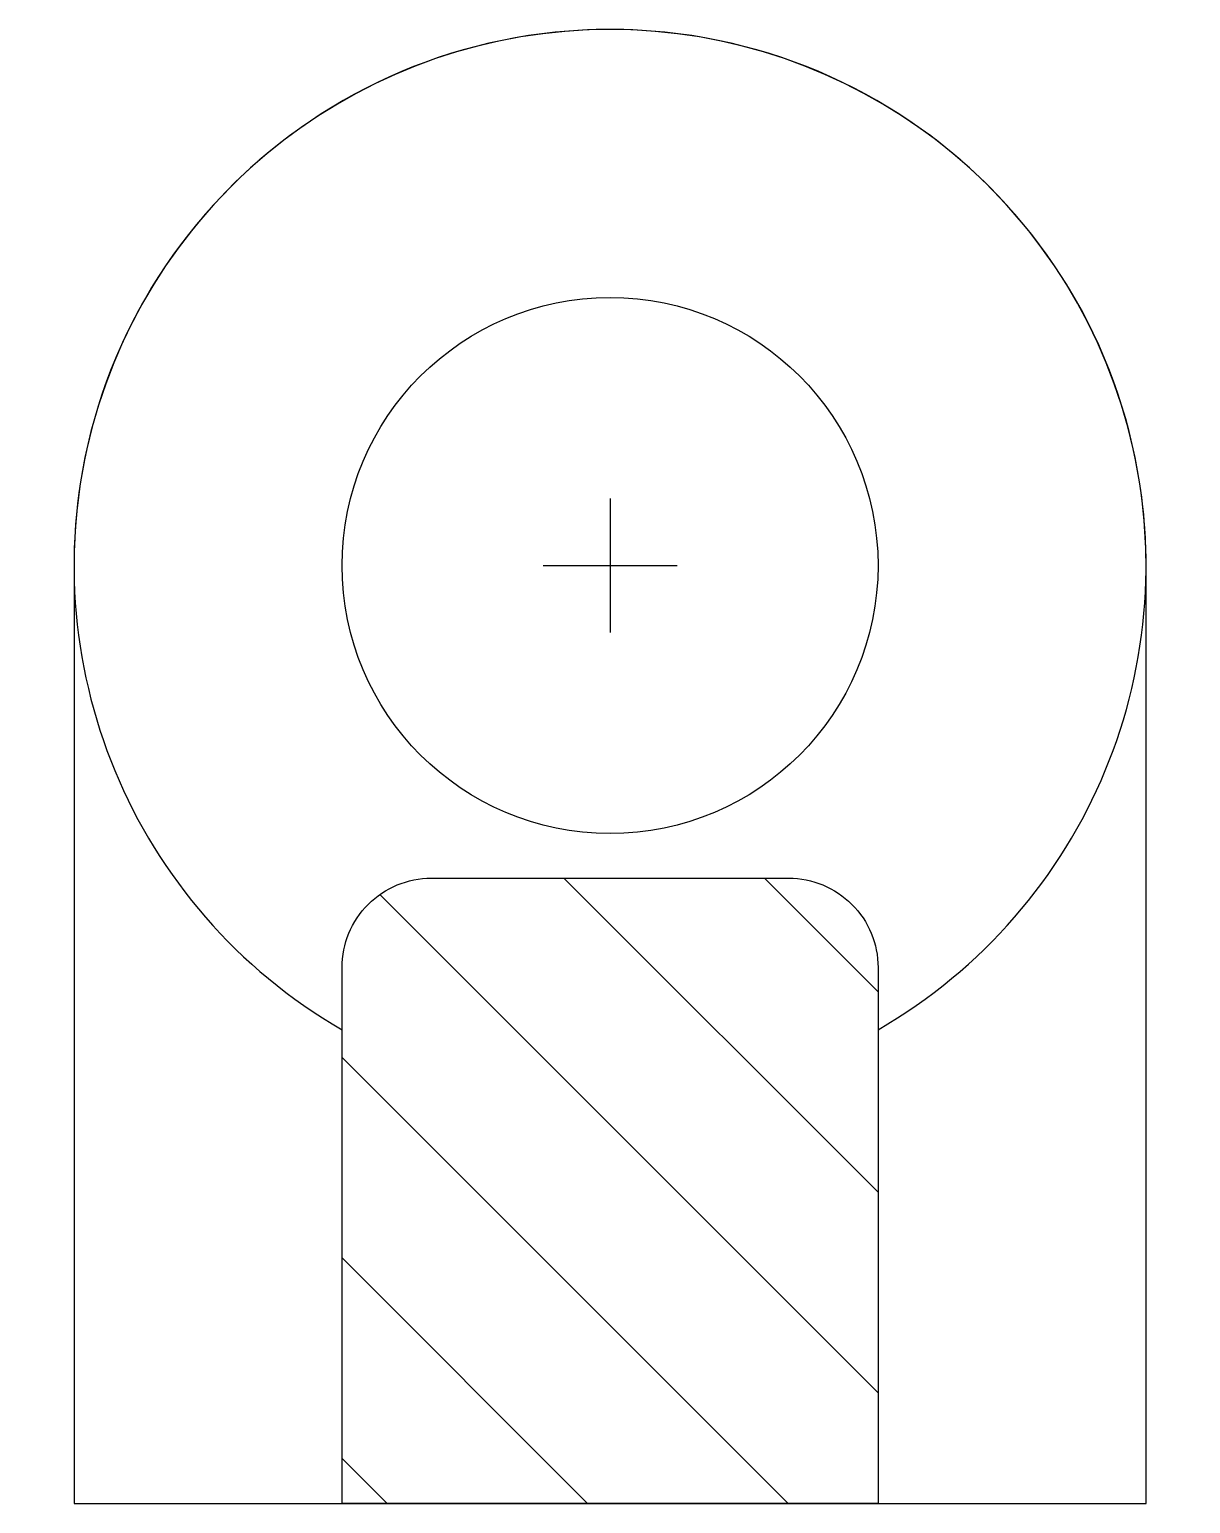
# Model space of a CAD drawing. Header units: millimetres. Extents: x -0.5 to 12.5, y 0 to 16.5.
import ezdxf

# ---------------------------------------------------------------- set-up
doc = ezdxf.new("R2010")
doc.units = ezdxf.units.MM
doc.layers.add('0 TĂNG CỨNG', color=7, linetype='Continuous', lineweight=15)

# ---------------------------------------------------------------- blocks, each defined once
blk = doc.blocks.new('BL012')
at = {"layer": '0 TĂNG CỨNG'}
h = blk.add_hatch(dxfattribs=at)
h.set_pattern_fill('ANSI31', color=2, scale=0.5, angle=90, style=0)
h.set_pattern_definition([(135, (23302.7808, 85186.7055), (1.122532015, 1.122532015), [])])
edge = h.paths.add_edge_path()
edge.add_line((-3, 0), (-3, 6))
edge.add_arc((-2, 6), 1, 90, 180, ccw=False)
edge.add_line((-2, 7), (2, 7))
edge.add_arc((2, 6), 1, 0, 90, ccw=False)
edge.add_line((3, 6), (3, 0))
edge.add_line((3, 0), (-3, 0))
at = {"color": 8}
for p, q in [((0, 11.25), (0, 9.75)), ((-0.75, 10.5), (0.75, 10.5))]:
    blk.add_line(p, q, dxfattribs=at)
at = {"color": 1}
blk.add_lwpolyline([(-6, 10.5), (-6, 0), (6, 0), (6, 10.5)], dxfattribs=at)
at = {"color": 2}
blk.add_lwpolyline([(-3, 0), (-3, 6, -0.414214), (-2, 7), (2, 7, -0.414214), (3, 6), (3, 0)], format="xyb", close=True, dxfattribs=at)
at = {"color": 1}
blk.add_circle((0, 10.5), 3, dxfattribs=at)
blk.add_circle((0, 10.5), 3, dxfattribs=at)
for start, end in [(0, 180), (300, 240)]:
    blk.add_arc((0, 10.5), 6, start, end, dxfattribs=at)

msp = doc.modelspace()

# ---------------------------------------------------------------- block references
msp.add_blockref('BL012', (6.001, 0))

doc.saveas('drawing.dxf')
